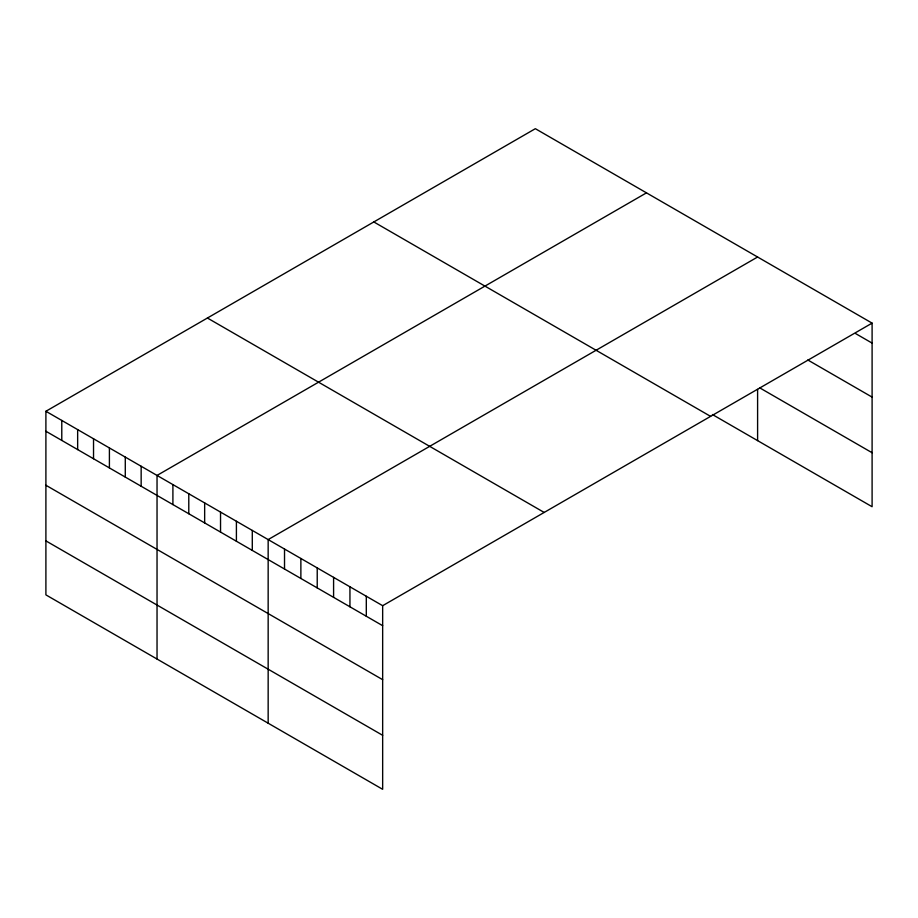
<?xml version="1.0" encoding="UTF-8"?>
<svg xmlns="http://www.w3.org/2000/svg" width="918" height="918" viewBox="0 0 918 918"><rect width="100%" height="100%" fill="white"/><g stroke="black" fill="none" stroke-linecap="round" stroke-linejoin="round"><path stroke-width="1.38" d="M45.9 411.275L382.657 605.696L382.657 789.308L45.9 594.875L45.9 411.275L535.343 128.692L872.1 323.125L872.1 506.725L712.414 414.534M646.467 192.86L157.035 475.432L157.035 659.044M757.602 257.017L268.159 539.589L268.159 723.2M382.657 605.696L872.1 323.125M855.748 333.659L872.1 343.102M807.84 360.005L872.1 397.104M759.943 387.981L872.1 452.735M373.821 221.949L710.589 416.37M207.411 318.018L544.179 512.451M45.9 431.253L382.657 625.686M45.9 485.255L382.657 679.676M45.9 540.886L382.657 735.307M757.602 389.393L757.602 440.617M366.305 596.252L366.305 616.242M349.942 586.809L349.942 606.798M333.59 577.365L333.59 597.354M317.226 567.921L317.226 587.91M300.874 558.477L300.874 578.466M284.523 549.033L284.523 569.022M252.289 530.432L252.289 550.41M236.408 521.263L236.408 541.241M220.538 512.095L220.538 532.084M204.657 502.926L204.657 522.916M188.787 493.769L188.787 513.747M172.905 484.601L172.905 504.579M141.154 466.264L141.154 486.253M125.284 457.107L125.284 477.085M109.403 447.938L109.403 467.916M93.533 438.77L93.533 458.748M77.651 429.601L77.651 449.591M61.781 420.444L61.781 440.422"/></g></svg>
